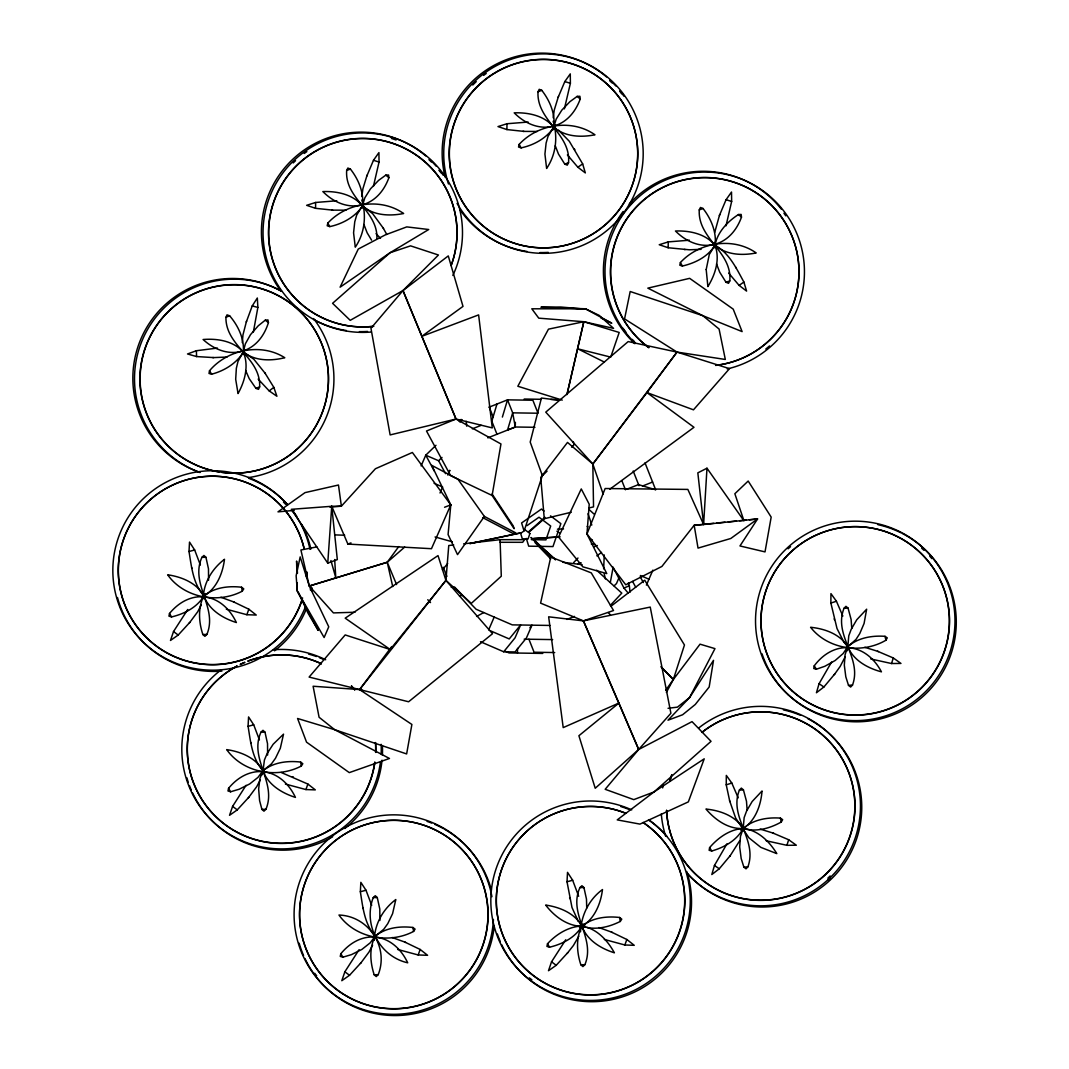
<?xml version="1.0" encoding="UTF-8"?>
<svg xmlns="http://www.w3.org/2000/svg" width="1069" height="1069" viewBox="0 0 1069 1069"><rect width="100%" height="100%" fill="white"/><g stroke="black" fill="none" stroke-linecap="round" stroke-linejoin="round"><path stroke-width="1.5" d="M586.734 908.035L586.48 899.109L583.941 887.577L581.937 885.733L579.933 887.577C567.679 914.342 596.155 937.874 584.877 964.692L582.912 966.59L580.868 964.786C576.432 951.544 575.763 936.177 583.059 923.79M345.928 210.192L332.606 210.125L315.569 208.321L315.622 202.469L336.788 200.785M537.266 131.46L523.957 131.393L506.92 129.576L506.973 123.737L528.139 122.053M701.117 249.331L689.318 249.799L668.178 247.741L668.232 241.901L689.398 240.204M515.325 425.409L515.365 422.308M517.463 653.039L517.53 648.389M253.366 332.005L257.87 307.418L257.322 298.01L252.231 305.934L246.298 322.01L242.97 334.904L242.275 342.601M203.217 598.734C203.364 583.033 212.17 568.681 224.49 559.287C222.633 574.36 215.804 590.435 201.426 597.384M374.19 940.386C374.618 924.284 382.889 909.171 395.811 899.537L392.59 913.648L387.793 923.616L383.744 929.268L375.272 936.15L370.208 942.831L361.963 949.366L351.447 954.63L342.855 957.183L340.249 956.367L340.851 953.708C362.391 927.678 393.606 933.037 407.703 962.795C379.482 956.514 362.925 924.378 373.255 897.559L375.272 895.715L377.277 897.559L379.802 909.091L379.883 920.476M580.507 931.821C581.215 915.305 588.979 899.443 602.488 889.555C600.631 904.628 593.803 920.69 579.425 927.638M243.064 354.534C245.135 340.303 238.708 326.339 229.594 315.743L227.016 314.861L225.92 317.346C225.612 346.436 260.889 357.46 259.66 386.871L258.498 389.33L255.945 388.381L249.237 378.667L245.629 370.502M613.045 567.652L610.319 582.471M560.169 536.838L533.391 538.549L558.553 537.052L581.269 488.947L589.219 504.221L586.975 533.979L625.766 584.796L661.898 566.45L694.169 525.267L703.602 524.505L706.983 468.209L697.83 472.859L703.602 524.505L757.56 518.959L739.962 545.952L765.016 551.898L771.177 517.102L748.18 481.05L734.857 493.731L743.957 520.803L706.983 468.209M208.562 580.226L208.482 568.842L205.943 557.31L203.938 555.466L201.934 557.31C189.681 584.075 218.156 607.62 206.878 634.425L204.914 636.322L202.869 634.532C198.433 621.276 197.765 605.923 205.061 593.536M267.611 755.075L267.531 743.69L264.992 732.158L262.987 730.314L260.983 732.158C248.73 758.923 277.205 782.455 265.927 809.273L263.963 811.171L261.918 809.367L259.607 800.708L258.645 788.989L259.914 778.539L262.987 770.749L264.444 759.925L267.156 753.525L273.17 744.238L283.539 734.136L280.319 748.247L275.508 758.215L271.459 763.867L262.987 770.749L257.936 777.43L249.692 783.951L239.162 789.229L230.57 791.782L227.978 790.966L228.566 788.294C250.106 762.277 281.321 767.636 295.432 797.394C281.882 793.104 268.012 784.74 262.987 770.749C255.798 757.734 240.766 751.681 226.708 749.623C242.97 772.7 276.871 778.967 301.338 766.019L302.808 763.72L300.643 762.063C287.681 760.553 273.383 762.224 262.987 770.749L261.918 774.985M327.755 563.136L331.737 506.292L341.372 506.171L375.419 468.743L412.38 452.481L450.797 504.875L448.085 534.54L457.519 554.637L484.377 516.434L457.973 479.259L431.702 465.322L450.797 504.875L431.462 548.704L347.879 544.081L331.737 506.292L291.303 509.312L327.755 563.136L337.323 559.608L331.737 506.292M373.415 186.38L379.041 162.034L378.92 152.613L373.469 160.297L366.801 176.078L362.899 188.812L361.843 196.469M564.392 108.851L570.392 83.302L570.271 73.881L564.82 81.565L558.152 97.346L554.25 110.08L553.194 117.737M726.025 225.813L731.65 201.453L731.517 192.032L726.065 199.716L719.41 215.51L714.747 232.347M362.084 208.415C364.81 194.291 359.024 180.046 350.405 169.062L347.866 168.047L346.663 170.492C344.659 198.674 377.745 210.566 376.916 238.267M553.435 129.683C556.161 115.559 550.375 101.314 541.756 90.317L539.217 89.315L538.014 91.76C536.384 120.81 571.1 133.425 568.534 162.742L567.265 165.16L564.753 164.091L558.499 154.083L555.265 145.758M714.693 247.834C717.406 233.723 711.62 219.479 703.014 208.482L700.476 207.48L699.26 209.912C697.629 238.962 732.359 251.576 729.793 280.906L728.524 283.312L726.011 282.256L719.744 272.234L716.524 263.909M604.252 554.918L603.664 568.855M492.114 495.481L500.96 443.969L456.022 419.035L402.973 290.554L438.437 255.01L410.563 245.857L390.065 252.725L340.102 287.187L358.275 249.037L385.294 234.899L406.768 226.895L428.709 229.514L390.065 252.725L332.579 303.315L350.218 320.339L402.973 290.554L448.272 255.919L462.997 306.389L421.747 336.361L478.618 314.901L492.274 427.907L456.022 419.035L390.132 434.923L370.956 328.277L402.973 290.554L456.022 419.035L426.504 431.007L450.61 475.625L492.114 495.481L514.136 528.687L513.187 525.841L492.087 494.025M740.737 830.092C754.794 822.489 760.874 806.12 762.037 790.98L752.135 801.55L746.563 811.104L744.144 817.625L743.182 828.488L740.47 836.426L739.681 846.915L741.191 858.581L743.89 867.133L746.015 868.83L747.886 866.852C757.921 839.539 728.403 817.344 739.414 790.044L741.338 788.107L743.423 789.857L746.483 801.256L747.137 810.168M846.929 650.994L847.811 646.705C857.806 637.725 872.01 635.4 885.025 636.322L887.27 637.872L885.907 640.237C862.055 654.281 827.9 649.578 810.596 627.276C824.734 628.692 840.02 634.051 847.811 646.705C853.476 660.455 867.721 668.192 881.444 671.84C865.984 642.763 834.555 638.848 814.231 665.827L813.763 668.513L816.395 669.207L824.867 666.268L835.13 660.522L843.067 653.613L847.811 646.705L855.962 639.449L859.743 633.623L864.086 623.441L866.652 609.196L856.763 619.766L851.191 629.32L848.773 635.841L847.811 646.705L845.098 654.642L844.31 665.132L845.806 676.797L848.505 685.349L850.643 687.046L852.514 685.069C862.549 657.756 833.018 635.561 844.042 608.261L845.953 606.323L848.051 608.074L851.111 619.472L851.766 628.385M742.608 831.348L743.182 828.488L746.296 826.07M747.325 825.268C757.026 818.974 769.039 817.291 780.397 818.106L782.642 819.656L781.279 822.021C769.894 828.408 756.064 832.35 743.182 828.488C729.766 829.277 718.114 837.722 709.602 847.61L709.135 850.296L711.767 850.991C724.314 847.396 736.862 840.354 743.182 828.488C735.405 815.834 720.105 810.476 705.981 809.059C715.214 819.856 728.35 829.344 743.182 828.488C757.974 830.038 769.426 841.503 776.816 853.623L760.847 847.37L748.901 837.789L735.646 818.052L729.566 800.601M265.406 373.602L253.821 359.211L243.211 351.901C249.197 365.504 244.908 381.139 238.04 393.566L235.688 379.295L236.356 368.244L237.973 361.482L243.211 351.901L245.362 343.804L250.52 334.637L258.27 325.778L265.259 320.179L267.972 319.938L268.426 322.638C258.337 354.868 227.416 361.723 203.097 339.514C217.248 338.352 233.269 340.864 243.211 351.901C254.796 361.215 270.992 361.135 284.782 357.727C261.01 342.521 227.243 349.55 209.497 370.783L209.003 373.469L211.635 374.177C225.359 370.609 238.12 362.244 244.975 349.59M550.762 557.002L540.593 603.13L583.42 620.875L650.233 607.085L670.891 713.277L638.687 749.476L605.174 789.296L633.77 799.625L653.987 791.969L704.217 758.83L688.342 801.884L639.957 824.105L617.241 819.883L653.987 791.969L711.032 741.338L692.031 721.642L638.687 749.476L595.219 788.267L578.904 735.726L618.911 703.068L583.42 620.875L548.651 616.813L563.203 727.601L618.911 703.068L638.687 749.476L583.42 620.875L613.526 610.519L591.277 572.89L550.762 557.002L534.126 539.671L535.181 542.705L550.709 558.873M566.931 394.621L583.821 321.716L613.579 328.37L599.295 315.449L585.438 308.794L540.941 307.217L560.797 307.017L583.607 309.035M567.305 393.178L583.821 321.716L619.192 332.459L610.72 357.113L577.835 348.841L604.399 362.097M378.199 974.674C389.169 947.014 368.551 916.026 338.98 915.037C355.242 938.101 389.156 944.368 413.609 931.42L415.079 929.121L412.915 927.478C399.953 925.954 385.668 927.638 375.272 936.15C368.965 948.016 370.141 962.367 374.19 974.768L376.235 976.572L378.199 974.674L374.19 974.768M169.517 613.459L168.929 616.118L171.521 616.933C184.229 613.927 197.084 607.459 203.938 595.901C214.334 587.389 228.632 585.705 241.594 587.228L243.759 588.885L242.289 591.17C217.822 604.119 183.921 597.852 167.659 574.788C181.717 576.846 196.736 582.899 203.938 595.901C208.963 609.891 222.833 618.27 236.383 622.546C222.272 592.787 191.057 587.442 169.517 613.459L171.521 616.933M584.85 926.035C570.378 925.433 557.096 933.424 547.515 943.727L546.927 946.386L549.519 947.201C562.227 944.194 575.082 937.727 581.937 926.168C592.333 917.656 606.631 915.973 619.592 917.483L621.757 919.14L620.287 921.438C610.118 926.556 598.373 929.629 587.001 927.558M361.803 199.997C366.68 215.791 364.676 233.336 355.282 247.18L353.572 232.815L354.761 221.804L356.672 215.123L362.351 205.809L364.863 197.805L370.449 188.892L378.586 180.394L385.829 175.116L388.555 175.009L388.889 177.721C377.317 209.457 346.115 214.882 322.851 191.578C337.042 191.07 352.917 194.304 362.351 205.809C373.495 215.644 389.677 216.299 403.614 213.519C380.564 197.244 346.516 202.722 327.809 223.114L327.194 225.773L329.786 226.601C343.657 223.675 356.792 215.898 364.222 203.564M553.154 121.265C558.031 137.059 556.027 154.604 546.62 168.448L544.923 154.083L546.112 143.072L548.023 136.391L553.702 127.064L556.214 119.073L561.8 110.16L569.937 101.662L577.18 96.384L579.906 96.277L580.24 98.989C568.668 130.725 537.466 136.151 514.202 112.846C528.393 112.339 544.268 115.572 553.702 127.064C564.846 136.912 581.028 137.567 594.965 134.788C571.902 118.512 537.854 123.991 519.16 144.382L518.545 147.041L521.137 147.869C535.008 144.943 548.143 137.166 555.573 124.832M680.405 262.546L679.804 265.192L682.396 266.034C695.117 263.108 708.012 256.734 714.947 245.229C717.54 232.04 727.481 221.63 738.438 214.535L741.164 214.441L741.485 217.141C729.927 248.877 698.725 254.302 675.461 231.011C689.652 230.49 705.527 233.737 714.947 245.229C726.092 255.063 742.287 255.718 756.211 252.952C733.16 236.677 699.113 242.142 680.405 262.546L682.396 266.034M496.978 404.029L491.82 421.253L496.978 434.241M502.377 417.07L507.521 399.846L532.856 400.234L538.014 413.222L512.706 412.848M489.134 407.142L507.521 399.846L512.679 412.834L507.534 430.059L515.298 426.999L534.954 427.293M246.298 322.01L246.592 321.047M766.166 840.755L786.904 845.312L788.668 839.74L772.9 833.032L760.179 829.09M870.794 658.972L891.533 663.528L893.283 657.956L877.515 651.248L864.808 647.306M524.318 530.411L542.731 474.395M366.801 176.078L367.148 175.129M558.152 97.346L558.499 96.397M719.41 215.51L719.744 214.562M226.334 609.196L246.845 614.715L248.85 609.223L233.403 601.807L220.882 597.277M285.383 784.045L305.894 789.55L307.899 784.071L281.281 772.513M397.655 949.446L418.166 954.964L420.184 949.472L404.737 942.043L392.216 937.526M604.332 939.464L624.844 944.983L626.848 939.491L611.415 932.061L598.894 927.545M726.933 843.842L714.439 865.489L711.82 874.536L719.277 868.776L730.247 855.628L739.614 840.875M831.562 662.058L819.068 683.706L816.435 692.752L823.892 686.993L834.876 673.844L840.181 666.415L845.125 656.887M421.119 465.91L425.756 455.194L435.978 445.292M440.014 492.996L442.619 486.983L434.067 483.282M449.755 470.44L447.777 475.024L449.768 470.44M488.653 629.895L494.199 617.067M619.125 577.434L616.479 583.554L614.127 585.839M646.398 585.117L652.865 570.151M187.756 609.477L173.525 631.538L170.492 640.451L178.202 635.039L189.774 622.412L197.725 611.735L201.293 604.867M246.057 785.327L232.588 806.373L229.541 815.3L237.251 809.888L248.823 797.247L256.774 786.57L260.342 779.715M359.077 949.726L344.859 971.788L341.813 980.701L349.523 975.289L361.095 962.661L369.046 951.971L372.613 945.116M565.755 939.745L551.537 961.806L548.491 970.719L556.201 965.307L567.773 952.666L573.412 945.49L578.797 936.217M453.724 544.963L448.753 545.524L445.933 580.387L390.225 649.511L345.18 634.933L309.101 677.078L359.598 689.572L411.886 724.461L406.634 753.939L334.677 729.686L297.583 718.488L306.549 742.167L349.296 772.62L389.463 758.469L334.677 729.686L319.083 717.259L313.11 686.245L359.598 689.572L391.722 646.585M666.388 692.418L673.336 679.51L700.035 644.166L714.961 648.629L689.599 697.549L668.005 720.199L682.583 714.773L695.278 704.471L709.175 686.993L713.517 660.335L689.599 697.549L677.439 707.144L668.058 708.293M665.706 690.28L673.336 679.51L684.467 644.995L644.727 580.213L611.054 606.19M398.75 546.566L387.245 562.254L309.302 586.012L300.175 556.909L296.14 575.75L297.302 591.077L318.188 630.403L308.086 613.299L298.425 592.533M834.274 674.646L834.876 673.844M729.646 856.429L730.247 855.628M480.475 641.734L503.699 651.769L515.058 637.832L520.59 625.004L509.245 638.941L490.377 630.79M529.89 627.717L531.948 625.178L526.402 638.006L515.058 651.943L503.699 651.769M189.133 623.187L189.774 622.412M248.182 798.022L248.823 797.247M360.467 963.436L361.095 962.661M567.131 953.454L567.773 952.666M442.432 569.777L447.67 563.563M573.799 562.441L577.968 558.018M610.412 605.308L621.784 593.121L596.649 570.231M547.074 471.135L542.397 475.692L530.197 442.072L541.435 398.029L559.034 400.287M571.594 447.176L573.933 444.904L573.305 441.657M459.122 421.346L461.14 419.395M459.897 422.081L462.222 419.823M434.295 471.015L425.756 455.207L438.584 460.739L441.991 457.438M528.955 531.387L545.003 517.316M529.462 531.734L544.281 518.732L571.287 512.238M404.71 547.074L387.245 562.254L309.302 586.012L300.91 550L316.905 546.887M601.513 552.419L596.863 555.867M258.163 379.107L269.174 390.893L273.824 387.366L264.831 372.787M609.851 489.201L693.981 427.306L646.959 392.59L592.841 464.026L593.536 506.88L588.765 508.029M527.004 525.627L539.003 517.222L550.695 526.042L545.925 539.885L531.28 539.631M567.398 154.925L577.848 167.218L582.658 163.891L569.323 141.282L558.606 130.231M728.657 273.076L739.093 285.37L743.904 282.056C736.434 268.533 729.245 252.912 714.947 245.229L714.68 242.316M476.587 616.439L483.776 612.564M225.92 317.346L229.594 315.743M612.965 566.998L623.975 588.044L629.347 585.745L628.412 582.779M255.945 388.381L259.66 386.871M472.338 428.843L481.157 425.342M487.825 437.876L515.298 426.999L512.679 412.834M626.902 489.201L638.447 484.618L655.671 489.776M642.496 486.048L652.598 482.039M459.536 596.275L462.423 595.139M566.904 619.419L574.494 616.412M594.27 546.7L597.304 545.524M538.014 91.76L541.756 90.317M346.663 170.492L350.405 169.062M699.26 209.912L703.014 208.482M347.879 544.081L350.993 542.892M444.557 507.254L450.797 504.875M564.753 164.091L568.534 162.742M726.011 282.256L729.793 280.906M843.882 642.055L837.014 628.545L830.867 603.036L836.439 601.272L842.84 616.065M729.82 801.576L726.239 784.82L731.811 783.056L738.211 797.862M581.162 562.802L577.821 563.67M217.448 348.066L196.375 350.726L187.529 353.973L196.589 356.565L213.693 357.594L227.002 357.046M203.938 595.901C193.048 583.861 191.525 566.744 189.013 551.497L194.665 549.987L200.384 565.06M265.139 772.727C252.271 761.075 250.734 742.354 248.075 726.332L253.714 724.822L259.433 739.908M375.272 936.15C364.382 924.11 362.845 906.993 360.347 891.746L365.986 890.236L371.705 905.309M578.369 921.545L571.995 907.528L567.011 881.765L572.663 880.255L578.676 896.29M506.973 123.737L497.994 126.583L506.92 129.576M315.622 202.469L306.643 205.315L315.569 208.321M668.232 241.901L659.239 244.734L668.178 247.741M469.772 543.56L521.071 532.83L470.093 543.587M463.652 543.827L500.078 539.671L524.612 539.698L522.661 542.317L499.771 542.29M451.265 587.322L454.512 586.988L476.133 609.263L512.265 624.871L549.987 625.445M713.664 523.329L694.169 525.267L698.03 548.103L730.795 538.482L757.56 518.959L749.436 519.761M716.925 523.008L725.049 522.193M728.296 521.872L736.434 521.057M739.681 520.737L746.189 520.082M294.242 510.394L277.993 511.851L305.012 492.635L338.472 485.019L341.372 506.171L330 507.2M848.505 685.349L852.514 685.069M743.89 867.133L747.886 866.852M557.47 529.168L563.51 528.955M844.042 608.261L848.051 608.074M739.414 790.044L743.423 789.857M355.015 612.23L333.421 612.911L309.302 586.012L328.758 626.808L324.121 637.512L297.302 591.077L297.102 582.739M202.869 634.532L206.878 634.425M261.918 809.367L265.927 809.273M580.868 964.786L584.877 964.692M201.934 557.31L205.943 557.31M260.983 732.158L264.992 732.158M579.933 887.577L583.941 887.577M373.255 897.559L377.277 897.559M212.691 357.581L213.693 357.594M524.171 399.044L541.355 399.298M550.869 399.445L557.898 399.552M524.157 639.168L552.633 639.596M554.691 652.544L534.072 652.237L528.928 639.249M542.758 653.426L509.031 652.918L505.57 651.422M580.16 923.857L581.937 926.168C596.636 928.373 607.553 940.359 614.381 952.813C600.831 948.537 586.961 940.159 581.937 926.168C574.748 913.167 559.715 907.113 545.658 905.055C554.891 917.108 568.882 927.331 584.77 926.248M334.824 534.888L344.686 535.235M522.955 131.34L523.957 131.393M331.604 210.072L332.606 210.125M684.213 249.505L685.216 249.558M891.533 663.528L900.953 663.435L893.283 657.956M786.904 845.312L796.325 845.218L788.668 839.74M595.446 544.602L591.317 544.027M246.845 614.715L256.253 615.049L248.85 609.223M305.894 789.55L315.302 789.884L307.899 784.071M624.844 944.983L634.251 945.317L626.848 939.491M418.166 954.964L427.587 955.298L420.184 949.472M562.682 562.254L582.124 564.659M252.231 305.934L257.87 307.418M581.937 926.168L585.732 927.211M435.07 536.959L452.361 541.809M564.82 81.565L570.392 83.302M726.065 199.716L731.65 201.453M373.469 160.297L379.041 162.034M562.254 400.113L517.837 386.256L548.464 329.158L583.821 321.716L538.763 318.161L531.814 308.807L585.438 308.794L611.789 323.199L600.725 317.827M877.515 651.248L878.464 651.596M772.9 833.032L773.836 833.379M233.403 601.807L234.338 602.194M292.465 776.642L293.387 777.029M611.415 932.061L612.337 932.449M404.737 942.043L405.659 942.43M640.398 575.51L648.95 579.211M590.222 538.976L592.44 540.059M587.162 526.429L587.95 526.83M484.377 516.434L515.926 532.963L512.799 533.378L482.68 517.61M553.702 127.064L556.147 128.641M362.351 205.809L372.613 213.6L383.53 228.499M556.922 531.213L559.434 532.87M819.068 683.706L823.892 686.993M714.439 865.489L719.277 868.776M390.225 649.511L345.193 618.176L438.009 555.599L445.933 580.387L492.528 633.703L408.599 701.772L359.598 689.572L445.933 580.387L471.309 603.384L501.294 576.218L500.078 539.671M173.525 631.538L178.202 635.039M551.537 961.806L556.201 965.307M232.588 806.373L237.251 809.888M344.859 971.788L349.523 975.289M544.054 510.995L541.475 509.044L521.605 522.955L523.97 530.692M550.522 515.859L560.851 523.65L552.954 546.58L528.701 546.165L526.336 538.429M265.259 320.179L268.426 322.638M269.174 390.893L276.911 396.265L273.824 387.366M738.438 214.535L741.485 217.141M577.18 96.384L580.24 98.989M385.829 175.116L388.889 177.721M589.233 509.659L594.003 514.055M531.093 537.493L555.386 559.448M531.159 537.867L555.439 559.835M739.093 285.37L746.59 291.089L743.904 282.056M577.848 167.218L585.331 172.924L582.658 163.891M380.497 238.32L376.047 233.657M660.896 666.735L673.336 679.51L661.711 667.55M608.167 612.55L610.519 614.969M427.76 599.736L430.526 602.582M628.104 592.988L623.975 588.044M844.042 642.255L847.811 646.705M558.553 537.052L582.859 566.851L606.764 573.572L586.975 533.979L605.148 488.52L687.848 489.415L703.602 524.505M814.231 665.827L816.395 669.207M709.602 847.61L711.767 850.991M209.497 370.783L211.635 374.177M735.592 267.076L736.127 267.918M574.334 148.912L574.868 149.767M371.584 240.164L367.148 232.815L363.914 224.49M836.439 601.272L830.947 593.616L830.867 603.036M731.811 783.056L726.319 775.399L726.239 784.82M547.515 943.727L549.519 947.201M340.851 953.708L342.855 957.183M228.566 788.294L230.57 791.782M519.16 144.382L521.137 147.869M327.809 223.114L329.786 226.601M382.996 227.644L386.764 234.458M640.224 576.779L643.324 582.538M632.607 581.456L635.708 587.202M438.584 460.739L445.573 473.687M572.663 880.255L567.519 872.357L567.011 881.765M194.665 549.987L189.52 542.09L189.013 551.497M365.986 890.236L360.841 882.339L360.347 891.746M253.714 724.822L248.569 716.938L248.075 726.332M591.798 525.066L588.057 513.708M396.586 584.569L387.245 562.254L392.711 586.56M645.008 462.877L655.578 489.575M633.195 471.015L639.021 485.714M621.824 480.622L625.459 489.776M489.241 407.102L493.237 417.204M443.274 567.278L446.909 576.432M603.183 494.119L592.841 464.026L545.765 412.14L628.198 341.572L676.998 352.089L725.316 359.465L719.09 329.052L702.867 315.702L647.827 288.136L689.652 278.341L733.214 309.141L742.113 331.604L702.867 315.702L630.189 291.516L624.563 318.909L676.998 352.089L729.499 368.658L693.474 409.828L646.959 392.59L676.998 352.089L592.841 464.026L567.505 442.419L540.727 477.429L544.281 518.732M330.922 560.557L335.773 577.634L334.677 559.528M834.181 618.817L834.448 619.793M605.401 578.93L604.212 573.759M885.025 636.322L885.907 640.237M780.397 818.106L781.279 822.021M569.603 897.679L569.817 898.668M362.925 907.661L363.153 908.65M250.654 742.26L250.868 743.236M191.605 567.412L191.819 568.401M619.592 917.483L620.287 921.438M412.915 927.478L413.609 931.42M300.643 762.063L301.338 766.019M241.594 587.228L242.289 591.17M629.347 585.745L630.055 592.159M466.218 421.306L466.712 426.184M297.476 573.318L296.594 561.051L296.861 572.73M196.375 350.726L196.589 356.565M375.433 742.554A94.179 94.179 0 0 1 375.607 752.349M374.751 762.197A94.179 94.179 0 0 1 227.483 826.243A94.179 94.179 0 0 1 237.251 665.947A94.272 94.272 0 0 0 227.47 826.404A94.272 94.272 0 0 0 374.898 762.304M351.46 686.057A94.179 94.179 0 0 1 354.667 689.812M351.581 686.071A94.272 94.272 0 0 1 354.788 689.839M375.58 742.621A94.272 94.272 0 0 1 375.753 752.442M382.395 745.547A99.724 99.724 0 0 1 382.395 755.289M382.034 760.179A99.724 99.724 0 0 1 344.779 828.528M332.646 836.786A99.724 99.724 0 0 1 192.634 793.078M191.284 790.098A99.724 99.724 0 0 1 189.44 785.528M188.331 782.455A99.724 99.724 0 0 1 186.888 777.791M308.594 654.094A99.724 99.724 0 0 1 316.357 656.513M319.417 657.662A99.724 99.724 0 0 1 323.96 659.586M380.417 762.197A99.724 99.724 0 0 1 231.679 835.544A99.724 99.724 0 0 1 220.829 670.063M273.41 649.778A99.724 99.724 0 0 1 325.671 659.747M360.654 688.463A99.724 99.724 0 0 1 362.605 691.109M381.139 744.318A99.724 99.724 0 0 1 381.139 754.046M548.263 252.378A99.724 99.724 0 0 1 540.112 252.565M527.07 251.482A99.724 99.724 0 0 1 459.79 209.484M445.105 176.96A99.724 99.724 0 0 1 606.511 76.915M610.132 80.148A99.724 99.724 0 0 1 615.864 86.001M620.1 90.999A99.724 99.724 0 0 1 623.962 96.223M448.472 183.988A99.724 99.724 0 0 1 557.684 54.907A99.724 99.724 0 0 1 626.006 209.577A99.724 99.724 0 0 1 457.038 203.364M472.779 85.026A98.495 98.495 0 0 1 476.239 81.632M483.642 75.364A98.495 98.495 0 0 1 486.221 73.454M609.691 80.723A98.495 98.495 0 0 1 612.043 82.914M619.699 91.266A98.495 98.495 0 0 1 621.704 93.791M373.642 326.286A94.179 94.179 0 0 1 268.747 228.766A94.179 94.179 0 0 1 381.486 140.413A94.179 94.179 0 0 1 451.105 265.58A94.272 94.272 0 0 0 381.419 140.253A94.272 94.272 0 0 0 268.573 228.699A94.272 94.272 0 0 0 373.575 326.312M367.562 331.43A99.724 99.724 0 0 1 359.411 331.631M346.369 330.535A99.724 99.724 0 0 1 314.059 319.805M280.973 291.182A99.724 99.724 0 0 1 425.823 155.967M429.444 159.214A99.724 99.724 0 0 1 436.272 166.283M439.412 170.065A99.724 99.724 0 0 1 443.274 175.289M370.769 332.071A99.724 99.724 0 0 1 263.482 223.274A99.724 99.724 0 0 1 389.25 136.525A99.724 99.724 0 0 1 452.855 275.441M293.213 162.929A98.495 98.495 0 0 1 295.552 160.684M304.237 153.455A98.495 98.495 0 0 1 306.843 151.598M391.495 138.462A98.495 98.495 0 0 1 396.105 139.986M429.003 159.775A98.495 98.495 0 0 1 431.355 161.98M439.012 170.318A98.495 98.495 0 0 1 441.016 172.844M648.883 347.612A94.179 94.179 0 0 1 646.919 197.538A94.179 94.179 0 0 1 791.955 236.169A94.179 94.179 0 0 1 715.589 365.384A94.272 94.272 0 0 0 791.969 236.062A94.272 94.272 0 0 0 646.785 197.391A94.272 94.272 0 0 0 648.749 347.625M634.866 343.71A99.724 99.724 0 0 1 623.133 211.462M629.32 203.952A99.724 99.724 0 0 1 781.359 209.163M634.545 341.706A98.495 98.495 0 0 1 632.26 339.407M625.873 332.098A98.495 98.495 0 0 1 622.973 328.25M630.242 204.78A98.495 98.495 0 0 1 632.447 202.429M635.28 343.336A99.724 99.724 0 0 1 647.627 190.001A99.724 99.724 0 0 1 795.83 231.225A99.724 99.724 0 0 1 727.227 368.925M769.533 345.915A98.495 98.495 0 0 1 765.805 349.028M783.924 213.239A98.495 98.495 0 0 1 785.782 215.844M219.933 472.017A94.179 94.179 0 0 1 160.51 320.406A94.179 94.179 0 0 1 321.662 343.817A94.179 94.179 0 0 1 221.537 472.257M219.84 472.057A94.272 94.272 0 0 1 160.35 320.286A94.272 94.272 0 0 1 321.675 343.724A94.272 94.272 0 0 1 221.457 472.298M281.428 291.262A99.724 99.724 0 0 0 141.602 337.35A99.724 99.724 0 0 0 200.05 472.485A99.724 99.724 0 0 1 143.219 338.031A99.724 99.724 0 0 1 281.615 291.156M313.605 318.549A99.724 99.724 0 0 1 248.355 477.602M902.396 533.511A99.724 99.724 0 0 1 921.438 697.803A99.724 99.724 0 0 1 762.01 653.814M877.916 524.665A99.724 99.724 0 0 1 900.953 532.79M929.723 556.161A98.495 98.495 0 0 1 931.861 558.606M788.134 548.811A98.495 98.495 0 0 1 790.539 546.647M921.625 548.13A98.495 98.495 0 0 1 923.95 550.321M643.15 822.542A94.179 94.179 0 0 1 637.605 982.184A94.179 94.179 0 0 1 496.564 907.22A94.179 94.179 0 0 1 625.779 813.309M643.244 822.542A94.272 94.272 0 0 1 637.712 982.358A94.272 94.272 0 0 1 496.51 907.3A94.272 94.272 0 0 1 625.859 813.309M686.752 871.476A99.724 99.724 0 0 1 628.452 994.704A99.724 99.724 0 0 1 501.655 944.622M500.305 941.629A99.724 99.724 0 0 1 497.352 933.985M620.728 806.52A99.724 99.724 0 0 1 628.438 809.206M648.536 819.95A99.724 99.724 0 0 1 666.762 836.185M648.629 819.642A99.724 99.724 0 0 1 637.565 988.665A99.724 99.724 0 0 1 490.885 903.973A99.724 99.724 0 0 1 631.726 809.888M531.894 979.832A98.495 98.495 0 0 1 529.315 977.854M494.306 925.58A99.724 99.724 0 0 1 304.919 958.479M303.556 955.499A99.724 99.724 0 0 1 299.16 943.192M427.079 821.38A99.724 99.724 0 0 1 431.702 823.077M434.736 824.333A99.724 99.724 0 0 1 443.515 828.662M444.918 829.464A99.724 99.724 0 0 1 491.379 890.009M493.424 919.447A99.724 99.724 0 0 1 346.343 1002.281A99.724 99.724 0 0 1 335.265 833.847A99.724 99.724 0 0 1 491.927 896.704M316.678 975.81A98.495 98.495 0 0 1 314.7 973.244M306.669 571.995A94.179 94.179 0 0 1 306.456 576.913M302.58 597.878A94.179 94.179 0 0 1 155.847 645.596A94.179 94.179 0 0 1 161.192 491.406A94.179 94.179 0 0 1 304.264 549.159A94.272 94.272 0 0 0 161.646 491.099A94.272 94.272 0 0 0 154.965 645.101A94.272 94.272 0 0 0 302.22 599.562M306.816 572.089A94.272 94.272 0 0 1 306.603 577.006M312.188 587.963A99.724 99.724 0 0 1 311.6 591.184M305.934 609.864A99.724 99.724 0 0 1 274.506 650.821M221.924 671.091A99.724 99.724 0 0 1 117.47 597.504M248.917 478.351A99.724 99.724 0 0 1 287.668 504.702M291.904 509.686A99.724 99.724 0 0 1 296.728 516.314M301.739 524.665A99.724 99.724 0 0 1 310.919 549.025M283.445 502.056A98.495 98.495 0 0 1 285.664 504.354M310.945 586.721A99.724 99.724 0 0 1 310.357 589.941M305.306 607.098A99.724 99.724 0 0 1 161.766 656.272A99.724 99.724 0 0 1 135.803 506.786A99.724 99.724 0 0 1 287.521 504.675M291.677 509.739A99.724 99.724 0 0 1 310.023 549.372M666.602 810.342A94.179 94.179 0 0 0 784.459 897.145A94.179 94.179 0 0 0 844.857 763.814A94.179 94.179 0 0 0 701.892 732.439A94.272 94.272 0 0 1 845.004 763.854A94.272 94.272 0 0 1 784.526 897.319A94.272 94.272 0 0 1 666.548 810.422M669.862 781.078A94.179 94.179 0 0 1 671.826 774.784A94.272 94.272 0 0 0 669.822 781.132M807.87 718.715A99.724 99.724 0 0 1 840.448 868.883A99.724 99.724 0 0 1 686.846 872.798M783.39 709.869A99.724 99.724 0 0 1 800.507 715.281M830.306 878.25A98.495 98.495 0 0 1 827.941 880.455M698.992 727.775A99.724 99.724 0 0 1 837.682 742.661A99.724 99.724 0 0 1 825.829 881.644A99.724 99.724 0 0 1 686.632 872.852M665.68 836.305A99.724 99.724 0 0 1 661.31 813.91M662.673 787.906A99.724 99.724 0 0 1 663.314 784.74M830.159 875.952A98.495 98.495 0 0 1 827.834 878.183M706.195 269.548L707.878 286.599C715.321 274.506 720.319 259.086 714.947 245.229L709.281 254.542L706.195 269.548M529.93 533.511L528.059 538.936L522.327 538.829L520.643 533.351L525.347 530.05L529.93 533.511M244.681 662.406A94.179 94.179 0 0 0 240.178 664.464A94.272 94.272 0 0 1 244.694 662.392M321.301 663.742A94.179 94.179 0 0 0 247.754 661.163A94.272 94.272 0 0 1 321.395 663.742M482.493 225.385A94.179 94.179 0 0 0 636.162 170.679A94.272 94.272 0 0 0 511.837 64.795A94.272 94.272 0 0 0 482.36 225.399A94.272 94.272 0 0 0 636.189 170.626A94.179 94.179 0 0 0 511.944 64.955A94.179 94.179 0 0 0 482.493 225.385M791.728 690.387A94.179 94.179 0 0 0 947.187 640.986A94.179 94.179 0 0 0 826.671 531.052A94.179 94.179 0 0 0 791.728 690.387M791.715 690.547A94.272 94.272 0 0 0 947.334 641.093A94.272 94.272 0 0 0 826.698 531.052A94.272 94.272 0 0 0 791.715 690.547M788.04 694.569A99.724 99.724 0 0 0 952.666 642.255A99.724 99.724 0 0 0 825.054 525.854A99.724 99.724 0 0 0 788.04 694.569M346.677 996.054A94.179 94.179 0 0 0 487.945 914.503A94.179 94.179 0 0 0 346.677 832.938A94.179 94.179 0 0 0 346.677 996.054M327.154 981.248A94.272 94.272 0 0 0 484.872 938.983A94.272 94.272 0 0 0 369.406 823.518A94.272 94.272 0 0 0 327.154 981.248"/></g></svg>
